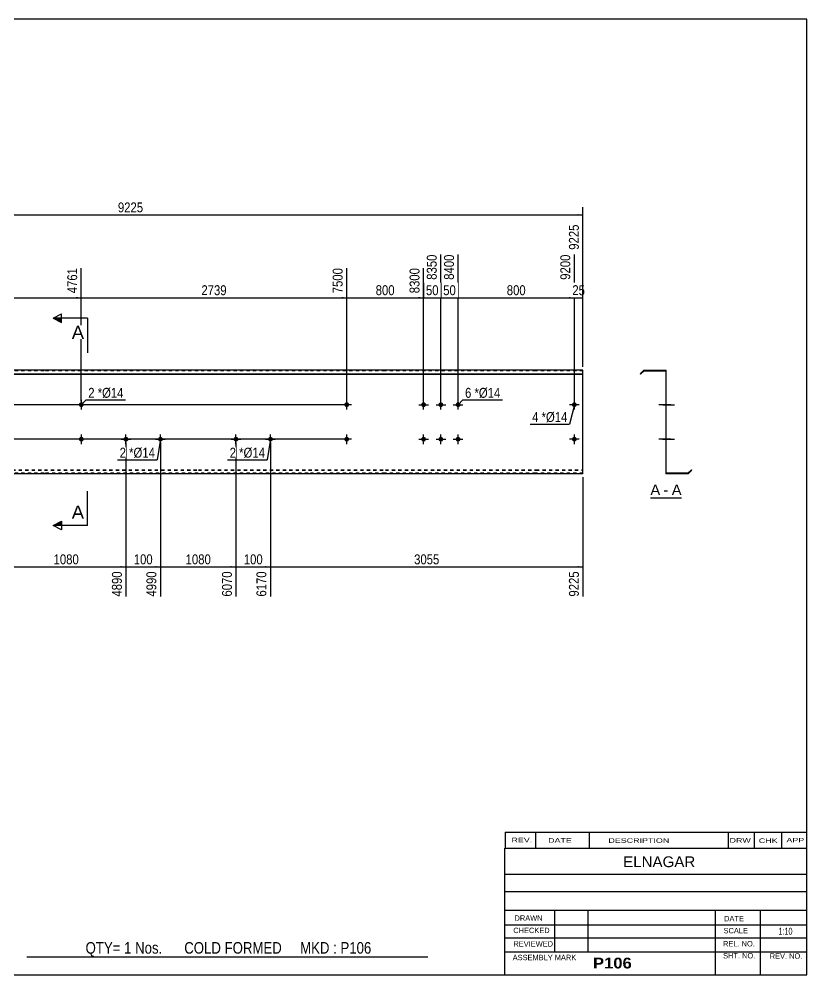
# Model space of a CAD drawing. Header units: millimetres. Extents: x -75 to 327, y -160 to 117.
# Drawn here: x 98.9 to 327.2, y -160.2 to 116.8 of the extents above; entities that cross this region are included whole.
import ezdxf

# ---------------------------------------------------------------- set-up
doc = ezdxf.new("R2010")
doc.units = ezdxf.units.MM
doc.linetypes.add('DXK_LINE_DOT1', pattern=[1.8814, 0.9407, -0.9407])
doc.styles.add('Arial', font='ARIAL.TTF', dxfattribs={"height": 0.2})
doc.styles.add('Arial Bold', font='ARIALBD.TTF', dxfattribs={"height": 0.2})
doc.styles.add('Arial Narrow', font='ARIALN.TTF', dxfattribs={"height": 0.2})

# ---------------------------------------------------------------- blocks, each defined once
blk = doc.blocks.new('Unknown-629092982-1709')
at = {"color": 5, "linetype": 'Continuous'}
for p, q in [((327.25, 116.75), (-72.75, 116.75)), ((-72.75, 116.75), (-72.75, -160.25)), ((327.25, -160.25), (327.25, 116.75)), ((-72.75, -160.25), (327.25, -160.25))]:
    blk.add_line(p, q, dxfattribs=at)
at = {"color": 174, "linetype": 'Continuous', "style": 'Arial'}
blk.add_text('Tekla structures', height=1.9102, rotation=90, dxfattribs=at).set_placement((-73.25, -159.75))
blk = doc.blocks.new('Unknown-629092982-12 - 1234')
at = {"color": 7, "linetype": 'Continuous'}
blk.add_line((281.88, -21.95), (290.91, -21.95), dxfattribs=at)
at = {"color": 0, "linetype": 'Continuous'}
blk.add_wipeout([(284.72, -21.2), (284.72, -18), (281.88, -18), (281.88, -21.2)], dxfattribs=at)
blk.add_wipeout([(287.11, -21.2), (287.11, -18), (285.68, -18), (285.68, -21.2)], dxfattribs=at)
at = {"color": 96, "linetype": 'Continuous', "style": 'Arial'}
blk.add_text('A', height=3.06, dxfattribs=at).set_placement((281.88, -21.2))
at = {"color": 0, "linetype": 'Continuous'}
blk.add_wipeout([(290.91, -21.2), (290.91, -18), (288.07, -18), (288.07, -21.2)], dxfattribs=at)
at = {"color": 96, "linetype": 'Continuous', "style": 'Arial'}
for s, p in [('A', (288.07, -21.2)), ('-', (285.68, -21.2))]:
    blk.add_text(s, height=3.06, dxfattribs=at).set_placement(p)
blk = doc.blocks.new('Part-629092982-1218 - 1203')
at = {"color": 2, "linetype": 'Continuous'}
for p, q in [((0, 15), (0, -15)), ((10, 15), (0, 15)), ((0, 13.94), (10, 13.94)), ((42.29, 15), (10.1, 15)), ((10.1, 13.94), (42.29, 13.94)), ((74.19, 15), (42.39, 15)), ((42.39, 13.94), (74.19, 13.94)), ((106.09, 15), (74.29, 15)), ((74.29, 13.94), (106.09, 13.94)), ((150.74, 15), (106.19, 15)), ((106.19, 13.94), (150.74, 13.94)), ((182.64, 15), (150.84, 15)), ((150.84, 13.94), (182.64, 13.94)), ((204.94, 15), (182.74, 15)), ((182.74, 13.94), (204.94, 13.94)), ((248.63, 15), (205.04, 15)), ((205.04, 13.94), (248.63, 13.94)), ((262.33, 15), (248.73, 15)), ((248.73, 13.94), (262.33, 13.94)), ((262.33, 13.94), (262.33, 15)), ((262.33, -15), (262.33, 13.94)), ((0, 13.83), (10, 13.83)), ((10.1, 13.83), (42.29, 13.83)), ((42.39, 13.83), (74.19, 13.83)), ((74.29, 13.83), (106.09, 13.83)), ((106.19, 13.83), (150.74, 13.83)), ((150.84, 13.83), (182.64, 13.83)), ((182.74, 13.83), (204.94, 13.83)), ((205.04, 13.83), (248.63, 13.83)), ((248.73, 13.83), (262.33, 13.83)), ((10, -15), (0, -15)), ((42.29, -15), (10.1, -15)), ((74.19, -15), (42.39, -15)), ((106.09, -15), (74.29, -15)), ((150.74, -15), (106.19, -15)), ((182.64, -15), (150.84, -15)), ((204.94, -15), (182.74, -15)), ((248.63, -15), (205.04, -15)), ((262.33, -15), (248.73, -15))]:
    blk.add_line(p, q, dxfattribs=at)
at = {"color": 7, "linetype": 'DXK_LINE_DOT1'}
for p, q in [((10, 14.85), (0, 14.85)), ((42.29, 14.85), (10.1, 14.85)), ((74.19, 14.85), (42.39, 14.85)), ((106.09, 14.85), (74.29, 14.85)), ((150.74, 14.85), (106.19, 14.85)), ((182.64, 14.85), (150.84, 14.85)), ((204.94, 14.85), (182.74, 14.85)), ((248.63, 14.85), (205.04, 14.85)), ((262.33, 14.85), (248.73, 14.85)), ((0, -13.83), (10, -13.83)), ((10.1, -13.83), (42.29, -13.83)), ((42.39, -13.83), (74.19, -13.83)), ((74.29, -13.83), (106.09, -13.83)), ((106.19, -13.83), (150.74, -13.83)), ((150.84, -13.83), (182.64, -13.83)), ((182.74, -13.83), (204.94, -13.83)), ((205.04, -13.83), (248.63, -13.83)), ((248.73, -13.83), (262.33, -13.83)), ((0, -13.94), (10, -13.94)), ((10, -14.85), (0, -14.85)), ((10.1, -13.94), (42.29, -13.94)), ((42.29, -14.85), (10.1, -14.85)), ((42.39, -13.94), (74.19, -13.94)), ((74.19, -14.85), (42.39, -14.85)), ((74.29, -13.94), (106.09, -13.94)), ((106.09, -14.85), (74.29, -14.85)), ((106.19, -13.94), (150.74, -13.94)), ((150.74, -14.85), (106.19, -14.85)), ((150.84, -13.94), (182.64, -13.94)), ((182.64, -14.85), (150.84, -14.85)), ((182.74, -13.94), (204.94, -13.94)), ((204.94, -14.85), (182.74, -14.85)), ((205.04, -13.94), (248.63, -13.94)), ((248.63, -14.85), (205.04, -14.85)), ((248.73, -13.94), (262.33, -13.94)), ((262.33, -14.85), (248.73, -14.85))]:
    blk.add_line(p, q, dxfattribs=at)
blk = doc.blocks.new('Bolt-629092982-1221 - 1203')
at = {"linetype": 'Continuous'}
for points in [[(129.84, -4.3, -1), (129.84, -5.7, -1)], [(139.84, -4.3, -1), (139.84, -5.7, -1)]]:
    blk.add_hatch(color=3, dxfattribs=at).paths.add_polyline_path(points)
at = {"color": 3, "linetype": 'Continuous'}
for p, q in [((128.44, -5), (131.24, -5)), ((129.84, -6.4), (129.84, -3.6)), ((138.44, -5), (141.24, -5)), ((139.84, -6.4), (139.84, -3.6))]:
    blk.add_line(p, q, dxfattribs=at)
blk = doc.blocks.new('Bolt-629092982-1222 - 1203')
at = {"linetype": 'Continuous'}
for points in [[(161.74, -4.3, -1), (161.74, -5.7, -1)], [(171.74, -4.3, -1), (171.74, -5.7, -1)]]:
    blk.add_hatch(color=3, dxfattribs=at).paths.add_polyline_path(points)
at = {"color": 3, "linetype": 'Continuous'}
for p, q in [((160.34, -5), (163.14, -5)), ((161.74, -6.4), (161.74, -3.6)), ((170.34, -5), (173.14, -5)), ((171.74, -6.4), (171.74, -3.6))]:
    blk.add_line(p, q, dxfattribs=at)
blk = doc.blocks.new('Bolt-629092982-1224 - 1203')
at = {"linetype": 'Continuous'}
for points in [[(215.43, 5, -1), (216.83, 5, -1)], [(220.43, 5, -1), (221.83, 5, -1)], [(225.43, 5, -1), (226.83, 5, -1)], [(215.43, -5, -1), (216.83, -5, -1)], [(220.43, -5, -1), (221.83, -5, -1)], [(225.43, -5, -1), (226.83, -5, -1)]]:
    blk.add_hatch(color=3, dxfattribs=at).paths.add_polyline_path(points)
at = {"color": 3, "linetype": 'Continuous'}
for p, q in [((216.13, 3.6), (216.13, 6.4)), ((221.13, 3.6), (221.13, 6.4)), ((226.13, 3.6), (226.13, 6.4)), ((214.73, 5), (217.53, 5)), ((219.73, 5), (222.53, 5)), ((224.73, 5), (227.53, 5)), ((214.73, -5), (217.53, -5)), ((216.13, -6.4), (216.13, -3.6)), ((219.73, -5), (222.53, -5)), ((221.13, -6.4), (221.13, -3.6)), ((224.73, -5), (227.53, -5)), ((226.13, -6.4), (226.13, -3.6))]:
    blk.add_line(p, q, dxfattribs=at)
blk = doc.blocks.new('Bolt-629092982-1225 - 1203')
at = {"linetype": 'Continuous'}
for points in [[(193.14, 5, -1), (194.54, 5, -1)], [(259.13, 5, -1), (260.53, 5, -1)]]:
    blk.add_hatch(color=3, dxfattribs=at).paths.add_polyline_path(points)
at = {"color": 3, "linetype": 'Continuous'}
for p, q in [((193.84, 3.6), (193.84, 6.4)), ((259.83, 3.6), (259.83, 6.4)), ((195.24, 5), (192.44, 5)), ((261.23, 5), (258.43, 5))]:
    blk.add_line(p, q, dxfattribs=at)
blk = doc.blocks.new('Bolt-629092982-1226 - 1203')
at = {"linetype": 'Continuous'}
for points in [[(193.14, -5, -1), (194.54, -5, -1)], [(259.13, -5, -1), (260.53, -5, -1)]]:
    blk.add_hatch(color=3, dxfattribs=at).paths.add_polyline_path(points)
at = {"color": 3, "linetype": 'Continuous'}
for p, q in [((195.24, -5), (192.44, -5)), ((193.84, -6.4), (193.84, -3.6)), ((261.23, -5), (258.43, -5)), ((259.83, -6.4), (259.83, -3.6))]:
    blk.add_line(p, q, dxfattribs=at)
blk = doc.blocks.new('Bolt-629092982-1227 - 1203')
at = {"linetype": 'Continuous'}
for points in [[(117.59, 5, -1), (116.19, 5, -1)], [(117.59, -5, -1), (116.19, -5, -1)]]:
    blk.add_hatch(color=3, dxfattribs=at).paths.add_polyline_path(points)
at = {"color": 3, "linetype": 'Continuous'}
for p, q in [((116.89, 6.4), (116.89, 3.6)), ((118.29, 5), (115.49, 5)), ((118.29, -5), (115.49, -5)), ((116.89, -3.6), (116.89, -6.4))]:
    blk.add_line(p, q, dxfattribs=at)
blk = doc.blocks.new('Bolt-629092982-1240 - 1234')
at = {"linetype": 'Continuous'}
blk.add_hatch(color=3, dxfattribs=at).paths.add_polyline_path([(286.47, -5.7), (286.47, -4.3), (286.32, -4.3), (286.32, -5.7)])
blk.add_hatch(color=3, dxfattribs=at).paths.add_polyline_path([(286.47, -5.7), (286.47, -4.3), (286.32, -4.3), (286.32, -5.7)])
at = {"color": 3, "linetype": 'Continuous'}
for p, q in [((285.37, -5), (288.12, -5)), ((285.37, -5), (288.12, -5)), ((286.32, -4.3), (286.47, -4.3)), ((286.32, -4.3), (286.47, -4.3)), ((286.32, -5.7), (286.47, -5.7)), ((286.32, -5.7), (286.47, -5.7))]:
    blk.add_line(p, q, dxfattribs=at)
blk = doc.blocks.new('Part-629092982-1236 - 1234')
at = {"color": 2, "linetype": 'Continuous'}
for p, q in [((279.97, 15), (278.91, 13.94)), ((278.91, 13.94), (279.02, 13.83)), ((279.02, 13.83), (280.03, 14.85)), ((279.97, 15), (286.47, 15)), ((280.03, 14.85), (286.32, 14.85)), ((286.32, 14.85), (286.32, -15)), ((286.47, -14.85), (286.47, 15)), ((293.77, -13.83), (292.76, -14.85)), ((293.88, -13.94), (293.77, -13.83)), ((292.82, -15), (286.32, -15)), ((292.76, -14.85), (286.47, -14.85)), ((292.82, -15), (293.88, -13.94))]:
    blk.add_line(p, q, dxfattribs=at)
blk = doc.blocks.new('Bolt-629092982-1237 - 1234')
at = {"linetype": 'Continuous'}
blk.add_hatch(color=3, dxfattribs=at).paths.add_polyline_path([(286.47, -5.7), (286.47, -4.3), (286.32, -4.3), (286.32, -5.7)])
blk.add_hatch(color=3, dxfattribs=at).paths.add_polyline_path([(286.47, -5.7), (286.47, -4.3), (286.32, -4.3), (286.32, -5.7)])
at = {"color": 3, "linetype": 'Continuous'}
for p, q in [((285.37, -5), (288.12, -5)), ((285.37, -5), (288.12, -5)), ((286.32, -4.3), (286.47, -4.3)), ((286.32, -4.3), (286.47, -4.3)), ((286.32, -5.7), (286.47, -5.7)), ((286.32, -5.7), (286.47, -5.7))]:
    blk.add_line(p, q, dxfattribs=at)
blk = doc.blocks.new('Bolt-629092982-1238 - 1234')
at = {"linetype": 'Continuous'}
blk.add_hatch(color=3, dxfattribs=at).paths.add_polyline_path([(286.47, -5.7), (286.47, -4.3), (286.32, -4.3), (286.32, -5.7)])
blk.add_hatch(color=3, dxfattribs=at).paths.add_polyline_path([(286.47, -5.7), (286.47, -4.3), (286.32, -4.3), (286.32, -5.7)])
at = {"color": 3, "linetype": 'Continuous'}
for p, q in [((285.37, -5), (288.12, -5)), ((285.37, -5), (288.12, -5)), ((286.32, -4.3), (286.47, -4.3)), ((286.32, -4.3), (286.47, -4.3)), ((286.32, -5.7), (286.47, -5.7)), ((286.32, -5.7), (286.47, -5.7))]:
    blk.add_line(p, q, dxfattribs=at)
blk = doc.blocks.new('Bolt-629092982-1239 - 1234')
at = {"linetype": 'Continuous'}
blk.add_hatch(color=3, dxfattribs=at).paths.add_polyline_path([(286.47, -5.7), (286.47, -4.3), (286.32, -4.3), (286.32, -5.7)])
blk.add_hatch(color=3, dxfattribs=at).paths.add_polyline_path([(286.47, -5.7), (286.47, -4.3), (286.32, -4.3), (286.32, -5.7)])
at = {"color": 3, "linetype": 'Continuous'}
for p, q in [((285.37, -5), (288.12, -5)), ((285.37, -5), (288.12, -5)), ((286.32, -4.3), (286.47, -4.3)), ((286.32, -4.3), (286.47, -4.3)), ((286.32, -5.7), (286.47, -5.7)), ((286.32, -5.7), (286.47, -5.7))]:
    blk.add_line(p, q, dxfattribs=at)
blk = doc.blocks.new('Bolt-629092982-1241 - 1234')
at = {"linetype": 'Continuous'}
for points in [[(286.32, 5.7), (286.32, 4.3), (286.47, 4.3), (286.47, 5.7)], [(286.32, 5.7), (286.32, 4.3), (286.47, 4.3), (286.47, 5.7)], [(286.32, 5.7), (286.32, 4.3), (286.47, 4.3), (286.47, 5.7)], [(286.32, -4.3), (286.32, -5.7), (286.47, -5.7), (286.47, -4.3)], [(286.32, -4.3), (286.32, -5.7), (286.47, -5.7), (286.47, -4.3)], [(286.32, -4.3), (286.32, -5.7), (286.47, -5.7), (286.47, -4.3)]]:
    blk.add_hatch(color=3, dxfattribs=at).paths.add_polyline_path(points)
at = {"color": 3, "linetype": 'Continuous'}
for p, q in [((286.47, 5.7), (286.32, 5.7)), ((286.47, 5.7), (286.32, 5.7)), ((286.47, 5.7), (286.32, 5.7)), ((287.77, 5), (284.47, 5)), ((287.77, 5), (284.47, 5)), ((287.77, 5), (284.47, 5)), ((286.47, 4.3), (286.32, 4.3)), ((286.47, 4.3), (286.32, 4.3)), ((286.47, 4.3), (286.32, 4.3)), ((287.77, -5), (284.47, -5)), ((287.77, -5), (284.47, -5)), ((287.77, -5), (284.47, -5)), ((286.47, -4.3), (286.32, -4.3)), ((286.47, -4.3), (286.32, -4.3)), ((286.47, -4.3), (286.32, -4.3)), ((286.47, -5.7), (286.32, -5.7)), ((286.47, -5.7), (286.32, -5.7)), ((286.47, -5.7), (286.32, -5.7))]:
    blk.add_line(p, q, dxfattribs=at)
blk = doc.blocks.new('Bolt-629092982-1242 - 1234')
at = {"linetype": 'Continuous'}
for points in [[(286.32, 5.7), (286.32, 4.3), (286.47, 4.3), (286.47, 5.7)], [(286.32, 5.7), (286.32, 4.3), (286.47, 4.3), (286.47, 5.7)], [(286.32, 5.7), (286.32, 4.3), (286.47, 4.3), (286.47, 5.7)], [(286.32, -4.3), (286.32, -5.7), (286.47, -5.7), (286.47, -4.3)], [(286.32, -4.3), (286.32, -5.7), (286.47, -5.7), (286.47, -4.3)], [(286.32, -4.3), (286.32, -5.7), (286.47, -5.7), (286.47, -4.3)]]:
    blk.add_hatch(color=3, dxfattribs=at).paths.add_polyline_path(points)
at = {"color": 3, "linetype": 'Continuous'}
for p, q in [((286.47, 5.7), (286.32, 5.7)), ((286.47, 5.7), (286.32, 5.7)), ((286.47, 5.7), (286.32, 5.7)), ((287.77, 5), (284.47, 5)), ((287.77, 5), (284.47, 5)), ((287.77, 5), (284.47, 5)), ((286.47, 4.3), (286.32, 4.3)), ((286.47, 4.3), (286.32, 4.3)), ((286.47, 4.3), (286.32, 4.3)), ((287.77, -5), (284.47, -5)), ((287.77, -5), (284.47, -5)), ((287.77, -5), (284.47, -5)), ((286.47, -4.3), (286.32, -4.3)), ((286.47, -4.3), (286.32, -4.3)), ((286.47, -4.3), (286.32, -4.3)), ((286.47, -5.7), (286.32, -5.7)), ((286.47, -5.7), (286.32, -5.7)), ((286.47, -5.7), (286.32, -5.7))]:
    blk.add_line(p, q, dxfattribs=at)
blk = doc.blocks.new('Bolt-629092982-1243 - 1234')
at = {"linetype": 'Continuous'}
blk.add_hatch(color=3, dxfattribs=at).paths.add_polyline_path([(286.32, 5.7), (286.32, 4.3), (286.47, 4.3), (286.47, 5.7)])
blk.add_hatch(color=3, dxfattribs=at).paths.add_polyline_path([(286.32, 5.7), (286.32, 4.3), (286.47, 4.3), (286.47, 5.7)])
at = {"color": 3, "linetype": 'Continuous'}
for p, q in [((286.32, 5.7), (286.47, 5.7)), ((286.32, 5.7), (286.47, 5.7)), ((285.52, 5), (288.82, 5)), ((285.52, 5), (288.82, 5)), ((286.32, 4.3), (286.47, 4.3)), ((286.32, 4.3), (286.47, 4.3))]:
    blk.add_line(p, q, dxfattribs=at)
blk = doc.blocks.new('Bolt-629092982-1244 - 1234')
at = {"linetype": 'Continuous'}
blk.add_hatch(color=3, dxfattribs=at).paths.add_polyline_path([(286.32, -4.3), (286.32, -5.7), (286.47, -5.7), (286.47, -4.3)])
blk.add_hatch(color=3, dxfattribs=at).paths.add_polyline_path([(286.32, -4.3), (286.32, -5.7), (286.47, -5.7), (286.47, -4.3)])
at = {"color": 3, "linetype": 'Continuous'}
for p, q in [((285.52, -5), (288.82, -5)), ((285.52, -5), (288.82, -5)), ((286.32, -4.3), (286.47, -4.3)), ((286.32, -4.3), (286.47, -4.3)), ((286.32, -5.7), (286.47, -5.7)), ((286.32, -5.7), (286.47, -5.7))]:
    blk.add_line(p, q, dxfattribs=at)
blk = doc.blocks.new('Bolt-629092982-1245 - 1234')
at = {"linetype": 'Continuous'}
for points in [[(286.47, 4.3), (286.47, 5.7), (286.32, 5.7), (286.32, 4.3)], [(286.47, -5.7), (286.47, -4.3), (286.32, -4.3), (286.32, -5.7)]]:
    blk.add_hatch(color=3, dxfattribs=at).paths.add_polyline_path(points)
at = {"color": 3, "linetype": 'Continuous'}
for p, q in [((286.47, 5.7), (286.32, 5.7)), ((286.47, 5), (284.32, 5)), ((286.47, 4.3), (286.32, 4.3)), ((286.47, -5), (284.32, -5)), ((286.47, -4.3), (286.32, -4.3)), ((286.47, -5.7), (286.32, -5.7))]:
    blk.add_line(p, q, dxfattribs=at)
blk = doc.blocks.new('StraightDimension-629092982-1344 - 1203')
at = {"linetype": 'Continuous'}
for points in [[(-6.25, 3.5), (-6, 5), (-5.75, 3.5)], [(-5.75, -3.5), (-6, -5), (-6.25, -3.5)]]:
    blk.add_hatch(color=7, dxfattribs=at).paths.add_polyline_path(points)
at = {"color": 7, "linetype": 'Continuous'}
for p, q in [((192.84, 5), (-8.25, 5)), ((-6, -5), (-6, 5)), ((192.84, -5), (-8.25, -5))]:
    blk.add_line(p, q, dxfattribs=at)
at = {"color": 0}
blk.add_wipeout([(-6.15, 3.34), (-10.35, 3.34), (-10.35, -3.34), (-6.15, -3.34)], dxfattribs=at)
at = {"color": 3, "style": 'Arial Narrow'}
blk.add_text('100', height=2.863, rotation=90.0002, dxfattribs=at).set_placement((-6.75, -2.74))
blk = doc.blocks.new('StraightDimension-629092982-1263 - 1203')
at = {"linetype": 'Continuous'}
blk.add_hatch(color=7, dxfattribs=at).paths.add_polyline_path([(258.33, 36.25), (259.83, 36), (258.33, 35.75)])
at = {"color": 7, "linetype": 'Continuous'}
for p, q in [((226.13, 6), (226.13, 48.51)), ((259.83, 6), (259.83, 48.51)), ((226.13, 36), (259.83, 36))]:
    blk.add_line(p, q, dxfattribs=at)
at = {"color": 0, "linetype": 'Continuous'}
blk.add_wipeout([(259.23, 49.11), (255.03, 49.11), (255.03, 40.6), (259.23, 40.6)], dxfattribs=at)
at = {"color": 0}
blk.add_wipeout([(246.32, 36.15), (246.32, 40.35), (239.64, 40.35), (239.64, 36.15)], dxfattribs=at)
at = {"color": 3, "linetype": 'Continuous', "style": 'Arial Narrow'}
blk.add_text('9200', height=2.863, rotation=90.0002, dxfattribs=at).set_placement((258.63, 41.2))
at = {"color": 3, "style": 'Arial Narrow'}
blk.add_text('800', height=2.863, dxfattribs=at).set_placement((240.24, 36.75))
blk = doc.blocks.new('StraightDimension-629092982-1268 - 1203')
at = {"linetype": 'Continuous'}
blk.add_hatch(color=7, dxfattribs=at).paths.add_polyline_path([(115.39, 36.25), (116.89, 36), (115.39, 35.75)])
at = {"color": 7, "linetype": 'Continuous'}
for p, q in [((31.2, 6), (31.2, 46.68)), ((116.89, 6), (116.89, 44.61)), ((31.2, 36), (116.89, 36))]:
    blk.add_line(p, q, dxfattribs=at)
at = {"color": 0, "linetype": 'Continuous'}
blk.add_wipeout([(116.29, 45.21), (112.09, 45.21), (112.09, 36.7), (116.29, 36.7)], dxfattribs=at)
at = {"color": 0}
blk.add_wipeout([(78.3, 36.15), (78.3, 40.35), (69.79, 40.35), (69.79, 36.15)], dxfattribs=at)
at = {"color": 3, "linetype": 'Continuous', "style": 'Arial Narrow'}
blk.add_text('4761', height=2.863, rotation=90.0002, dxfattribs=at).set_placement((115.69, 37.3))
at = {"color": 3, "style": 'Arial Narrow'}
blk.add_text('4361', height=2.863, dxfattribs=at).set_placement((70.39, 36.75))
blk = doc.blocks.new('StraightDimension-629092982-1267 - 1203')
at = {"linetype": 'Continuous'}
blk.add_hatch(color=7, dxfattribs=at).paths.add_polyline_path([(192.34, 36.25), (193.84, 36), (192.34, 35.75)])
at = {"color": 7, "linetype": 'Continuous'}
for p, q in [((116.89, 6), (116.89, 44.61)), ((193.84, 6), (193.84, 44.61)), ((116.89, 36), (193.84, 36))]:
    blk.add_line(p, q, dxfattribs=at)
at = {"color": 0, "linetype": 'Continuous'}
blk.add_wipeout([(193.24, 45.21), (189.04, 45.21), (189.04, 36.7), (193.24, 36.7)], dxfattribs=at)
at = {"color": 0}
blk.add_wipeout([(159.62, 36.15), (159.62, 40.35), (151.11, 40.35), (151.11, 36.15)], dxfattribs=at)
at = {"color": 3, "linetype": 'Continuous', "style": 'Arial Narrow'}
blk.add_text('7500', height=2.863, rotation=90.0002, dxfattribs=at).set_placement((192.64, 37.3))
at = {"color": 3, "style": 'Arial Narrow'}
blk.add_text('2739', height=2.863, dxfattribs=at).set_placement((151.71, 36.75))
blk = doc.blocks.new('StraightDimension-629092982-1262 - 1203')
at = {"linetype": 'Continuous'}
blk.add_hatch(color=7, dxfattribs=at).paths.add_polyline_path([(260.83, 36.25), (262.33, 36), (260.83, 35.75)])
at = {"color": 7, "linetype": 'Continuous'}
for p, q in [((262.33, 16), (262.33, 57.21)), ((259.83, 6), (259.83, 48.51)), ((259.83, 36), (262.33, 36))]:
    blk.add_line(p, q, dxfattribs=at)
at = {"color": 0, "linetype": 'Continuous'}
blk.add_wipeout([(261.73, 57.81), (257.53, 57.81), (257.53, 49.3), (261.73, 49.3)], dxfattribs=at)
at = {"color": 0}
blk.add_wipeout([(263.51, 36.15), (263.51, 40.35), (258.65, 40.35), (258.65, 36.15)], dxfattribs=at)
at = {"color": 3, "linetype": 'Continuous', "style": 'Arial Narrow'}
blk.add_text('9225', height=2.863, rotation=90.0002, dxfattribs=at).set_placement((261.13, 49.9))
at = {"color": 3, "style": 'Arial Narrow'}
blk.add_text('25', height=2.863, dxfattribs=at).set_placement((259.25, 36.75))
blk = doc.blocks.new('StraightDimension-629092982-1343 - 1203')
at = {"linetype": 'Continuous'}
for points in [[(-6.25, 13.5), (-6, 15), (-5.75, 13.5)], [(-5.75, 6.5), (-6, 5), (-6.25, 6.5)]]:
    blk.add_hatch(color=7, dxfattribs=at).paths.add_polyline_path(points)
at = {"color": 7, "linetype": 'Continuous'}
for p, q in [((20.2, 15), (-8.25, 15)), ((-6, 5), (-6, 15)), ((192.84, 5), (-8.25, 5))]:
    blk.add_line(p, q, dxfattribs=at)
at = {"color": 0}
blk.add_wipeout([(-6.15, 13.34), (-10.35, 13.34), (-10.35, 6.66), (-6.15, 6.66)], dxfattribs=at)
at = {"color": 3, "style": 'Arial Narrow'}
blk.add_text('100', height=2.863, rotation=90.0002, dxfattribs=at).set_placement((-6.75, 7.26))
blk = doc.blocks.new('StraightDimension-629092982-1264 - 1203')
at = {"linetype": 'Continuous'}
blk.add_hatch(color=7, dxfattribs=at).paths.add_polyline_path([(224.63, 36.25), (226.13, 36), (224.63, 35.75)])
at = {"color": 7, "linetype": 'Continuous'}
for p, q in [((221.13, 6), (221.13, 48.51)), ((226.13, 6), (226.13, 48.51)), ((221.13, 36), (226.13, 36))]:
    blk.add_line(p, q, dxfattribs=at)
at = {"color": 0}
blk.add_wipeout([(226.06, 36.15), (226.06, 40.35), (221.21, 40.35), (221.21, 36.15)], dxfattribs=at)
at = {"color": 0, "linetype": 'Continuous'}
blk.add_wipeout([(225.53, 49.11), (221.33, 49.11), (221.33, 40.6), (225.53, 40.6)], dxfattribs=at)
at = {"color": 3, "linetype": 'Continuous', "style": 'Arial Narrow'}
blk.add_text('8400', height=2.863, rotation=90.0002, dxfattribs=at).set_placement((224.93, 41.2))
at = {"color": 3, "style": 'Arial Narrow'}
blk.add_text('50', height=2.863, dxfattribs=at).set_placement((221.81, 36.75))
blk = doc.blocks.new('StraightDimension-629092982-1265 - 1203')
at = {"linetype": 'Continuous'}
blk.add_hatch(color=7, dxfattribs=at).paths.add_polyline_path([(219.63, 36.25), (221.13, 36), (219.63, 35.75)])
at = {"color": 7, "linetype": 'Continuous'}
for p, q in [((221.13, 6), (221.13, 48.51)), ((216.13, 6), (216.13, 44.61)), ((216.13, 36), (221.13, 36))]:
    blk.add_line(p, q, dxfattribs=at)
at = {"color": 0}
blk.add_wipeout([(221.06, 36.15), (221.06, 40.35), (216.21, 40.35), (216.21, 36.15)], dxfattribs=at)
at = {"color": 0, "linetype": 'Continuous'}
blk.add_wipeout([(220.53, 49.11), (216.33, 49.11), (216.33, 40.6), (220.53, 40.6)], dxfattribs=at)
at = {"color": 3, "linetype": 'Continuous', "style": 'Arial Narrow'}
blk.add_text('8350', height=2.863, rotation=90.0002, dxfattribs=at).set_placement((219.93, 41.2))
at = {"color": 3, "style": 'Arial Narrow'}
blk.add_text('50', height=2.863, dxfattribs=at).set_placement((216.81, 36.75))
blk = doc.blocks.new('StraightDimension-629092982-1266 - 1203')
at = {"linetype": 'Continuous'}
blk.add_hatch(color=7, dxfattribs=at).paths.add_polyline_path([(214.63, 36.25), (216.13, 36), (214.63, 35.75)])
at = {"color": 7, "linetype": 'Continuous'}
for p, q in [((193.84, 6), (193.84, 44.61)), ((216.13, 6), (216.13, 44.61)), ((193.84, 36), (216.13, 36))]:
    blk.add_line(p, q, dxfattribs=at)
at = {"color": 0, "linetype": 'Continuous'}
blk.add_wipeout([(215.53, 45.21), (211.33, 45.21), (211.33, 36.7), (215.53, 36.7)], dxfattribs=at)
at = {"color": 0}
blk.add_wipeout([(208.33, 36.15), (208.33, 40.35), (201.64, 40.35), (201.64, 36.15)], dxfattribs=at)
at = {"color": 3, "linetype": 'Continuous', "style": 'Arial Narrow'}
blk.add_text('8300', height=2.863, rotation=90.0002, dxfattribs=at).set_placement((214.93, 37.3))
at = {"color": 3, "style": 'Arial Narrow'}
blk.add_text('800', height=2.863, dxfattribs=at).set_placement((202.24, 36.75))
blk = doc.blocks.new('StraightDimension-629092982-1307 - 1203')
at = {"linetype": 'Continuous'}
blk.add_hatch(color=7, dxfattribs=at).paths.add_polyline_path([(260.83, -41.75), (262.33, -42), (260.83, -42.25)])
at = {"color": 7, "linetype": 'Continuous'}
for p, q in [((171.74, -6), (171.74, -50.61)), ((262.33, -16), (262.33, -50.61)), ((171.74, -42), (262.33, -42))]:
    blk.add_line(p, q, dxfattribs=at)
at = {"color": 0}
blk.add_wipeout([(221.29, -41.85), (221.29, -37.65), (212.78, -37.65), (212.78, -41.85)], dxfattribs=at)
at = {"color": 0, "linetype": 'Continuous'}
blk.add_wipeout([(261.73, -42.7), (257.53, -42.7), (257.53, -51.21), (261.73, -51.21)], dxfattribs=at)
at = {"color": 3, "style": 'Arial Narrow'}
blk.add_text('3055', height=2.863, dxfattribs=at).set_placement((213.38, -41.25))
at = {"color": 3, "linetype": 'Continuous', "style": 'Arial Narrow'}
blk.add_text('9225', height=2.863, rotation=90.0002, dxfattribs=at).set_placement((261.13, -50.61))
blk = doc.blocks.new('StraightDimension-629092982-1308 - 1203')
at = {"linetype": 'Continuous'}
blk.add_hatch(color=7, dxfattribs=at).paths.add_polyline_path([(170.24, -41.75), (171.74, -42), (170.24, -42.25)])
at = {"color": 7, "linetype": 'Continuous'}
for p, q in [((161.74, -6), (161.74, -50.61)), ((171.74, -6), (171.74, -50.61)), ((161.74, -42), (171.74, -42))]:
    blk.add_line(p, q, dxfattribs=at)
at = {"color": 0}
blk.add_wipeout([(170.09, -41.85), (170.09, -37.65), (163.4, -37.65), (163.4, -41.85)], dxfattribs=at)
at = {"color": 3, "style": 'Arial Narrow'}
blk.add_text('100', height=2.863, dxfattribs=at).set_placement((164, -41.25))
at = {"color": 0, "linetype": 'Continuous'}
blk.add_wipeout([(171.14, -42.7), (166.94, -42.7), (166.94, -51.21), (171.14, -51.21)], dxfattribs=at)
at = {"color": 3, "linetype": 'Continuous', "style": 'Arial Narrow'}
blk.add_text('6170', height=2.863, rotation=90.0002, dxfattribs=at).set_placement((170.54, -50.61))
blk = doc.blocks.new('StraightDimension-629092982-1373 - 1203')
at = {"linetype": 'Continuous'}
for points in [[(1.5, 59.75), (0, 60), (1.5, 60.25)], [(260.83, 60.25), (262.33, 60), (260.83, 59.75)]]:
    blk.add_hatch(color=7, dxfattribs=at).paths.add_polyline_path(points)
at = {"color": 7, "linetype": 'Continuous'}
for p, q in [((0, 16), (0, 62.25)), ((262.33, 16), (262.33, 62.25)), ((0, 60), (262.33, 60))]:
    blk.add_line(p, q, dxfattribs=at)
at = {"color": 0}
blk.add_wipeout([(135.42, 60.15), (135.42, 64.35), (126.91, 64.35), (126.91, 60.15)], dxfattribs=at)
at = {"color": 3, "style": 'Arial Narrow'}
blk.add_text('9225', height=2.863, dxfattribs=at).set_placement((127.51, 60.75))
blk = doc.blocks.new('StraightDimension-629092982-1309 - 1203')
at = {"linetype": 'Continuous'}
blk.add_hatch(color=7, dxfattribs=at).paths.add_polyline_path([(160.24, -41.75), (161.74, -42), (160.24, -42.25)])
at = {"color": 7, "linetype": 'Continuous'}
for p, q in [((139.84, -6), (139.84, -50.61)), ((161.74, -6), (161.74, -50.61)), ((139.84, -42), (161.74, -42))]:
    blk.add_line(p, q, dxfattribs=at)
at = {"color": 0}
blk.add_wipeout([(155.05, -41.85), (155.05, -37.65), (146.54, -37.65), (146.54, -41.85)], dxfattribs=at)
at = {"color": 0, "linetype": 'Continuous'}
blk.add_wipeout([(161.14, -42.7), (156.94, -42.7), (156.94, -51.21), (161.14, -51.21)], dxfattribs=at)
at = {"color": 3, "style": 'Arial Narrow'}
blk.add_text('1080', height=2.863, dxfattribs=at).set_placement((147.14, -41.25))
at = {"color": 3, "linetype": 'Continuous', "style": 'Arial Narrow'}
blk.add_text('6070', height=2.863, rotation=90.0002, dxfattribs=at).set_placement((160.54, -50.61))
blk = doc.blocks.new('StraightDimension-629092982-1310 - 1203')
at = {"linetype": 'Continuous'}
blk.add_hatch(color=7, dxfattribs=at).paths.add_polyline_path([(138.34, -41.75), (139.84, -42), (138.34, -42.25)])
at = {"color": 7, "linetype": 'Continuous'}
for p, q in [((129.84, -6), (129.84, -50.61)), ((139.84, -6), (139.84, -50.61)), ((129.84, -42), (139.84, -42))]:
    blk.add_line(p, q, dxfattribs=at)
at = {"color": 0}
blk.add_wipeout([(138.19, -41.85), (138.19, -37.65), (131.5, -37.65), (131.5, -41.85)], dxfattribs=at)
at = {"color": 3, "style": 'Arial Narrow'}
blk.add_text('100', height=2.863, dxfattribs=at).set_placement((132.1, -41.25))
at = {"color": 0, "linetype": 'Continuous'}
blk.add_wipeout([(139.24, -42.7), (135.04, -42.7), (135.04, -51.21), (139.24, -51.21)], dxfattribs=at)
at = {"color": 3, "linetype": 'Continuous', "style": 'Arial Narrow'}
blk.add_text('4990', height=2.863, rotation=90.0002, dxfattribs=at).set_placement((138.64, -50.61))
blk = doc.blocks.new('StraightDimension-629092982-1311 - 1203')
at = {"linetype": 'Continuous'}
blk.add_hatch(color=7, dxfattribs=at).paths.add_polyline_path([(128.34, -41.75), (129.84, -42), (128.34, -42.25)])
at = {"color": 7, "linetype": 'Continuous'}
for p, q in [((95.19, -6), (95.19, -50.61)), ((129.84, -6), (129.84, -50.61)), ((95.19, -42), (129.84, -42))]:
    blk.add_line(p, q, dxfattribs=at)
at = {"color": 0}
blk.add_wipeout([(116.77, -41.85), (116.77, -37.65), (108.26, -37.65), (108.26, -41.85)], dxfattribs=at)
at = {"color": 0, "linetype": 'Continuous'}
blk.add_wipeout([(129.24, -42.7), (125.04, -42.7), (125.04, -51.21), (129.24, -51.21)], dxfattribs=at)
at = {"color": 3, "style": 'Arial Narrow'}
blk.add_text('1080', height=2.863, dxfattribs=at).set_placement((108.86, -41.25))
at = {"color": 3, "linetype": 'Continuous', "style": 'Arial Narrow'}
blk.add_text('4890', height=2.863, rotation=90.0002, dxfattribs=at).set_placement((128.64, -50.61))
blk = doc.blocks.new('StraightDimension-629092982-1345 - 1203')
at = {"linetype": 'Continuous'}
for points in [[(-6.25, -6.5), (-6, -5), (-5.75, -6.5)], [(-5.75, -13.5), (-6, -15), (-6.25, -13.5)]]:
    blk.add_hatch(color=7, dxfattribs=at).paths.add_polyline_path(points)
at = {"color": 7, "linetype": 'Continuous'}
for p, q in [((192.84, -5), (-8.25, -5)), ((-6, -15), (-6, -5)), ((20.2, -15), (-8.25, -15))]:
    blk.add_line(p, q, dxfattribs=at)
at = {"color": 0}
blk.add_wipeout([(-6.15, -6.66), (-10.35, -6.66), (-10.35, -13.34), (-6.15, -13.34)], dxfattribs=at)
at = {"color": 3, "style": 'Arial Narrow'}
blk.add_text('100', height=2.863, rotation=90.0002, dxfattribs=at).set_placement((-6.75, -12.74))
blk = doc.blocks.new('CBS_CALLOFF-629092982-1761')
at = {"color": 7, "linetype": 'Continuous'}
blk.add_line((101.13, -154.98), (217.36, -155), dxfattribs=at)
at = {"color": 3, "linetype": 'Continuous', "style": 'Arial Narrow'}
blk.add_text('QTY= 1 Nos.      COLD FORMED     MKD : P106', height=3.3405, dxfattribs=at).set_placement((118.13, -154.09))
blk = doc.blocks.new('CBS_NAME_BLOG-629092982-1762')
at = {"color": 7, "linetype": 'Continuous'}
for p, q in [((239.66, -123.5), (327.18, -123.5)), ((239.66, -160.21), (239.66, -123.5)), ((239.66, -131.04), (327.18, -131.04)), ((239.73, -136.09), (327.25, -136.09)), ((239.66, -141.46), (327.18, -141.46)), ((254.18, -153.57), (254.18, -141.47)), ((263.87, -153.54), (263.87, -141.47)), ((300.78, -160.21), (300.78, -141.48)), ((313.83, -160.21), (313.83, -141.47)), ((239.67, -145.76), (327.25, -145.74)), ((239.66, -149.51), (327.18, -149.51)), ((239.66, -153.55), (327.18, -153.55)), ((239.66, -160.25), (327.25, -160.25))]:
    blk.add_line(p, q, dxfattribs=at)
at = {"color": 3, "linetype": 'Continuous', "style": 'Arial'}
blk.add_text('ELNAGAR', height=3.133, dxfattribs=at).set_placement((273.98, -129.03))
at = {"color": 3, "linetype": 'Continuous'}
for s, height, style, width, p in [('DRAWN', 1.566, 'Arial', 0.9, (242.49, -144.57)), ('DATE', 1.566, 'Arial', 0.9, (303.25, -144.73)), ('CHECKED', 1.566, 'Arial', 0.9, (242.14, -148.14)), ('SCALE', 1.566, 'Arial', 0.9, (303.1, -148.21)), ('1:10', 1.957, 'Arial Narrow', 0.9, (318.99, -148.57)), ('REVIEWED', 1.566, 'Arial', 0.9, (242.18, -152.06)), ('REL. NO.', 1.566, 'Arial', 0.9, (302.96, -152.01)), ('ASSEMBLY MARK', 1.5663, 'Arial', 0.9, (241.96, -155.99)), ('SHT. NO.', 1.566, 'Arial', 0.9, (302.96, -155.48)), ('REV. NO.', 1.566, 'Arial', 0.9, (316.48, -155.57)), ('P106', 3.131, 'Arial Bold', 1.1, (265.24, -158.39))]:
    blk.add_text(s, height=height, dxfattribs=dict(at, style=style, width=width)).set_placement(p)
blk = doc.blocks.new('CBS_REVISION-629092982-1763')
at = {"color": 7, "linetype": 'Continuous'}
for p, q in [((239.74, -118.87), (327.24, -118.87)), ((239.74, -118.87), (239.74, -123.5)), ((248.54, -118.87), (248.54, -123.5)), ((264.13, -118.87), (264.13, -123.44)), ((304.39, -118.87), (304.39, -123.5)), ((311.93, -118.87), (311.93, -123.5)), ((319.88, -118.87), (319.88, -123.5)), ((239.74, -123.5), (327.24, -123.5))]:
    blk.add_line(p, q, dxfattribs=at)
at = {"color": 7, "style": 'Arial Narrow', "width": 1.7}
for s, height, p in [('REV.', 1.326, (241.6, -121.82)), ('DATE', 1.326, (252.23, -121.94)), ('DESCRIPTION', 1.3257, (269.71, -121.99)), ('DRW', 1.326, (304.82, -121.93)), ('CHK', 1.326, (313.31, -122.02)), ('APP', 1.326, (321.31, -121.87))]:
    blk.add_text(s, height=height, dxfattribs=at).set_placement(p)
blk = doc.blocks.new('Mark-629092982-1392 - 1203')
at = {"color": 0}
blk.add_wipeout([(129.85, -10.34), (129.85, -7.34), (128.02, -7.34), (128.02, -10.34)], dxfattribs=at)
blk.add_wipeout([(129.85, -10.34), (129.85, -7.34), (128.02, -7.34), (128.02, -10.34)], dxfattribs=at)
blk.add_wipeout([(132.03, -10.34), (132.03, -7.34), (130.75, -7.34), (130.75, -10.34)], dxfattribs=at)
blk.add_wipeout([(132.03, -10.34), (132.03, -7.34), (130.75, -7.34), (130.75, -10.34)], dxfattribs=at)
at = {"color": 3, "style": 'Arial Narrow'}
blk.add_text('2', height=2.86, dxfattribs=at).set_placement((128.02, -10.34))
at = {"color": 0}
blk.add_wipeout([(138.24, -10.34), (138.24, -7.34), (132.03, -7.34), (132.03, -10.34)], dxfattribs=at)
blk.add_wipeout([(138.24, -10.34), (138.24, -7.34), (132.03, -7.34), (132.03, -10.34)], dxfattribs=at)
at = {"color": 7, "linetype": 'Continuous'}
for p in [(139.84, -5), (127.42, -10.94)]:
    blk.add_line(p, (138.84, -10.94), dxfattribs=at)
at = {"color": 3, "style": 'Arial Narrow'}
for s, height, p in [('*', 2.86, (130.75, -10.34)), ('Ø14', 2.863, (132.03, -10.34))]:
    blk.add_text(s, height=height, dxfattribs=at).set_placement(p)
blk = doc.blocks.new('MarkSet-629092982-1387 - 1203')
at = {"color": 0}
blk.add_wipeout([(249.43, -0.01), (249.43, 2.99), (247.6, 2.99), (247.6, -0.01)], dxfattribs=at)
blk.add_wipeout([(249.43, -0.01), (249.43, 2.99), (247.6, 2.99), (247.6, -0.01)], dxfattribs=at)
blk.add_wipeout([(251.6, -0.01), (251.6, 2.99), (250.33, 2.99), (250.33, -0.01)], dxfattribs=at)
blk.add_wipeout([(251.6, -0.01), (251.6, 2.99), (250.33, 2.99), (250.33, -0.01)], dxfattribs=at)
at = {"color": 3, "style": 'Arial Narrow'}
blk.add_text('4', height=2.86, dxfattribs=at).set_placement((247.6, -0.01))
at = {"color": 0}
blk.add_wipeout([(257.82, -0.01), (257.82, 2.99), (251.6, 2.99), (251.6, -0.01)], dxfattribs=at)
blk.add_wipeout([(257.82, -0.01), (257.82, 2.99), (251.6, 2.99), (251.6, -0.01)], dxfattribs=at)
at = {"color": 7, "linetype": 'Continuous'}
for p in [(259.83, 5), (247, -0.61)]:
    blk.add_line(p, (258.42, -0.61), dxfattribs=at)
at = {"color": 3, "style": 'Arial Narrow'}
for s, height, p in [('*', 2.86, (250.33, -0.01)), ('Ø14', 2.863, (251.6, -0.01))]:
    blk.add_text(s, height=height, dxfattribs=at).set_placement(p)
blk = doc.blocks.new('SectionMark-629092982-1260 - 1203')
at = {"linetype": 'Continuous'}
for points in [[(111.19, 30.05), (111.19, 28.8), (108.69, 30.05)], [(111.19, -28.8), (111.19, -30.05), (108.69, -30.05)]]:
    blk.add_hatch(color=30, dxfattribs=at).paths.add_polyline_path(points)
at = {"color": 30, "linetype": 'Continuous'}
for p, q in [((108.69, 30.05), (111.19, 31.3)), ((111.19, 28.8), (111.19, 31.3)), ((118.69, 30.05), (108.69, 30.05)), ((108.69, 30.05), (111.19, 28.8)), ((108.69, -30.05), (111.19, -28.8)), ((118.69, -30.05), (108.69, -30.05)), ((111.19, -31.3), (108.69, -30.05)), ((111.19, -28.8), (111.19, -31.3))]:
    blk.add_line(p, q, dxfattribs=at)
at = {"color": 0, "linetype": 'Continuous'}
for points in [[(117.69, 24.05), (117.69, 28.05), (114.13, 28.05), (114.13, 24.05)], [(117.69, -28.05), (117.69, -24.05), (114.13, -24.05), (114.13, -28.05)]]:
    blk.add_wipeout(points, dxfattribs=at)
at = {"color": 30, "linetype": 'Continuous'}
for p, q in [((118.69, 30.05), (118.69, 20.05)), ((118.69, -30.05), (118.69, -20.05))]:
    blk.add_line(p, q, dxfattribs=at)
at = {"color": 96, "linetype": 'Continuous', "style": 'Arial'}
for p in [(114.13, 24.05), (114.13, -28.05)]:
    blk.add_text('A', height=3.82, dxfattribs=at).set_placement(p)
blk = doc.blocks.new('Mark-629092982-1393 - 1203')
at = {"color": 0}
blk.add_wipeout([(161.75, -10.34), (161.75, -7.34), (159.92, -7.34), (159.92, -10.34)], dxfattribs=at)
blk.add_wipeout([(161.75, -10.34), (161.75, -7.34), (159.92, -7.34), (159.92, -10.34)], dxfattribs=at)
blk.add_wipeout([(163.93, -10.34), (163.93, -7.34), (162.65, -7.34), (162.65, -10.34)], dxfattribs=at)
blk.add_wipeout([(163.93, -10.34), (163.93, -7.34), (162.65, -7.34), (162.65, -10.34)], dxfattribs=at)
at = {"color": 3, "style": 'Arial Narrow'}
blk.add_text('2', height=2.86, dxfattribs=at).set_placement((159.92, -10.34))
at = {"color": 0}
blk.add_wipeout([(170.14, -10.34), (170.14, -7.34), (163.93, -7.34), (163.93, -10.34)], dxfattribs=at)
blk.add_wipeout([(170.14, -10.34), (170.14, -7.34), (163.93, -7.34), (163.93, -10.34)], dxfattribs=at)
at = {"color": 7, "linetype": 'Continuous'}
for p in [(171.74, -5), (159.32, -10.94)]:
    blk.add_line(p, (170.74, -10.94), dxfattribs=at)
at = {"color": 3, "style": 'Arial Narrow'}
for s, height, p in [('*', 2.86, (162.65, -10.34)), ('Ø14', 2.863, (163.93, -10.34))]:
    blk.add_text(s, height=height, dxfattribs=at).set_placement(p)
blk = doc.blocks.new('Mark-629092982-1395 - 1203')
at = {"color": 0}
blk.add_wipeout([(229.98, 7.01), (229.98, 10.01), (228.15, 10.01), (228.15, 7.01)], dxfattribs=at)
blk.add_wipeout([(229.98, 7.01), (229.98, 10.01), (228.15, 10.01), (228.15, 7.01)], dxfattribs=at)
at = {"color": 7, "linetype": 'Continuous'}
blk.add_line((226.13, 5), (227.55, 6.41), dxfattribs=at)
at = {"color": 0}
blk.add_wipeout([(232.15, 7.01), (232.15, 10.01), (230.88, 10.01), (230.88, 7.01)], dxfattribs=at)
blk.add_wipeout([(232.15, 7.01), (232.15, 10.01), (230.88, 10.01), (230.88, 7.01)], dxfattribs=at)
at = {"color": 3, "style": 'Arial Narrow'}
blk.add_text('6', height=2.86, dxfattribs=at).set_placement((228.15, 7.01))
at = {"color": 0}
blk.add_wipeout([(238.37, 7.01), (238.37, 10.01), (232.15, 10.01), (232.15, 7.01)], dxfattribs=at)
blk.add_wipeout([(238.37, 7.01), (238.37, 10.01), (232.15, 10.01), (232.15, 7.01)], dxfattribs=at)
at = {"color": 7, "linetype": 'Continuous'}
blk.add_line((227.55, 6.41), (238.97, 6.41), dxfattribs=at)
at = {"color": 3, "style": 'Arial Narrow'}
for s, height, p in [('*', 2.86, (230.88, 7.01)), ('Ø14', 2.863, (232.15, 7.01))]:
    blk.add_text(s, height=height, dxfattribs=at).set_placement(p)
blk = doc.blocks.new('Mark-629092982-1396 - 1203')
at = {"color": 0}
blk.add_wipeout([(120.74, 7.01), (120.74, 10.01), (118.91, 10.01), (118.91, 7.01)], dxfattribs=at)
blk.add_wipeout([(120.74, 7.01), (120.74, 10.01), (118.91, 10.01), (118.91, 7.01)], dxfattribs=at)
at = {"color": 7, "linetype": 'Continuous'}
blk.add_line((116.89, 5), (118.31, 6.41), dxfattribs=at)
at = {"color": 0}
blk.add_wipeout([(122.91, 7.01), (122.91, 10.01), (121.64, 10.01), (121.64, 7.01)], dxfattribs=at)
blk.add_wipeout([(122.91, 7.01), (122.91, 10.01), (121.64, 10.01), (121.64, 7.01)], dxfattribs=at)
at = {"color": 3, "style": 'Arial Narrow'}
blk.add_text('2', height=2.86, dxfattribs=at).set_placement((118.91, 7.01))
at = {"color": 0}
blk.add_wipeout([(129.13, 7.01), (129.13, 10.01), (122.91, 10.01), (122.91, 7.01)], dxfattribs=at)
blk.add_wipeout([(129.13, 7.01), (129.13, 10.01), (122.91, 10.01), (122.91, 7.01)], dxfattribs=at)
at = {"color": 7, "linetype": 'Continuous'}
blk.add_line((118.31, 6.41), (129.73, 6.41), dxfattribs=at)
at = {"color": 3, "style": 'Arial Narrow'}
for s, height, p in [('*', 2.86, (121.64, 7.01)), ('Ø14', 2.863, (122.91, 7.01))]:
    blk.add_text(s, height=height, dxfattribs=at).set_placement(p)

msp = doc.modelspace()

# ---------------------------------------------------------------- block references
for name in ['Unknown-629092982-1709', 'Part-629092982-1218 - 1203', 'Part-629092982-1236 - 1234', 'Bolt-629092982-1227 - 1203', 'Bolt-629092982-1225 - 1203', 'Bolt-629092982-1224 - 1203', 'Bolt-629092982-1245 - 1234', 'Bolt-629092982-1241 - 1234', 'Bolt-629092982-1242 - 1234', 'Bolt-629092982-1243 - 1234', 'Bolt-629092982-1221 - 1203', 'Bolt-629092982-1222 - 1203', 'Bolt-629092982-1226 - 1203', 'Bolt-629092982-1240 - 1234', 'Bolt-629092982-1237 - 1234', 'Bolt-629092982-1238 - 1234', 'Bolt-629092982-1239 - 1234', 'Bolt-629092982-1244 - 1234', 'CBS_REVISION-629092982-1763', 'CBS_NAME_BLOG-629092982-1762', 'CBS_CALLOFF-629092982-1761']:
    msp.add_blockref(name, (0, 0))

# ---------------------------------------------------------------- next in the draw order: block references
for name in ['StraightDimension-629092982-1263 - 1203', 'StraightDimension-629092982-1344 - 1203', 'Unknown-629092982-12 - 1234']:
    msp.add_blockref(name, (0, 0))

# ---------------------------------------------------------------- next in the draw order: block references
for name in ['StraightDimension-629092982-1262 - 1203', 'StraightDimension-629092982-1264 - 1203', 'StraightDimension-629092982-1268 - 1203', 'StraightDimension-629092982-1307 - 1203']:
    msp.add_blockref(name, (0, 0))

# ---------------------------------------------------------------- next in the draw order: block references
for name in ['StraightDimension-629092982-1265 - 1203', 'StraightDimension-629092982-1267 - 1203', 'Mark-629092982-1395 - 1203', 'MarkSet-629092982-1387 - 1203', 'StraightDimension-629092982-1308 - 1203']:
    msp.add_blockref(name, (0, 0))

# ---------------------------------------------------------------- next in the draw order: block references
for name in ['StraightDimension-629092982-1343 - 1203', 'StraightDimension-629092982-1309 - 1203']:
    msp.add_blockref(name, (0, 0))

# ---------------------------------------------------------------- next in the draw order: block references
for name in ['StraightDimension-629092982-1266 - 1203', 'StraightDimension-629092982-1310 - 1203']:
    msp.add_blockref(name, (0, 0))

# ---------------------------------------------------------------- next in the draw order: block references
for name in ['StraightDimension-629092982-1373 - 1203', 'StraightDimension-629092982-1311 - 1203']:
    msp.add_blockref(name, (0, 0))

# ---------------------------------------------------------------- next in the draw order: block references
msp.add_blockref('StraightDimension-629092982-1345 - 1203', (0, 0))

# ---------------------------------------------------------------- next in the draw order: block references
for name in ['SectionMark-629092982-1260 - 1203', 'Mark-629092982-1392 - 1203', 'Mark-629092982-1393 - 1203']:
    msp.add_blockref(name, (0, 0))

# ---------------------------------------------------------------- next in the draw order: block references
msp.add_blockref('Mark-629092982-1396 - 1203', (0, 0))

doc.saveas('drawing.dxf')
